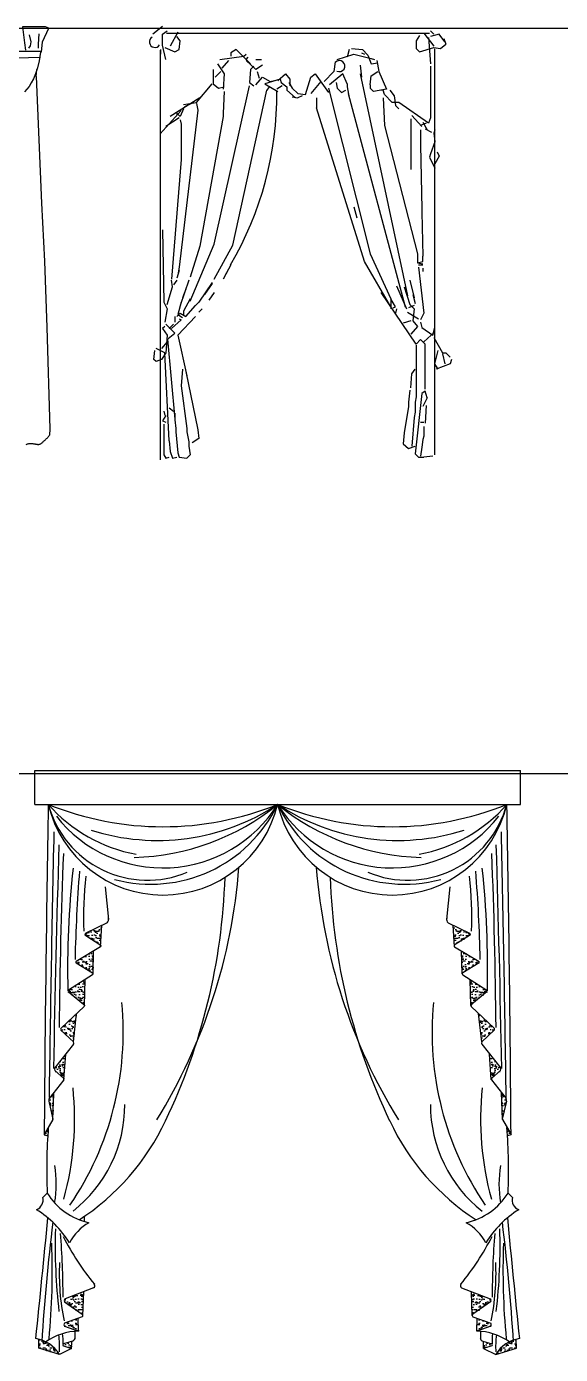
# Model space of a CAD drawing. Header units: inches. Extents: x 8.9 to 51.4, y 16 to 40.8.
# Drawn here: x 35.47 to 38.33, y 21.2 to 28.33 of the extents above; entities that cross this region are included whole.
import ezdxf

# ---------------------------------------------------------------- set-up
doc = ezdxf.new("R2010")
doc.units = ezdxf.units.IN
doc.header["$MEASUREMENT"] = 0
for name, color, linetype in [('02', 2, 'Continuous'), ('1', 1, 'Continuous'), ('4', 4, 'Continuous'), ('8', 8, 'Continuous')]:
    doc.layers.add(name, color=color, linetype=linetype)
pattern_1 = [(142.5, (46.047046, 23.586905), (0.00094471, 0.028896496), [0, -0.02279538, 0, -0.02549483, 0, -0.02437006]), (172.5, (46.047046, 23.586905), (-0.02654127, 0.0423236), [0, -0.012297506, 0, -0.020545833, 0, -0.007873403]), (212.5, (46.065493, 23.586905), (-0.04670268, 8.4856e-05), [0, -0.00749848, 0, -0.026994525, 0, -0.03524285]), (222.5, (46.065493, 23.586905), (-0.04508277, 0.01316245), [0, -0.00374924, 0, -0.01769641, 0, -0.020245894])]
pattern_2 = [(37.5, (27.581917, 23.586905), (-0.00094471, 0.028896496), [0, -0.02279538, 0, -0.02549483, 0, -0.02437006]), (7.5, (27.581917, 23.586905), (0.02654127, 0.0423236), [0, -0.012297506, 0, -0.020545833, 0, -0.007873403]), (327.5, (27.56347, 23.586905), (0.04670268, 8.4856e-05), [0, -0.00749848, 0, -0.026994525, 0, -0.03524285]), (317.5, (27.56347, 23.586905), (0.04508277, 0.01316245), [0, -0.00374924, 0, -0.01769641, 0, -0.020245894])]

msp = doc.modelspace()

# ---------------------------------------------------------------- hatches: boundary and pattern name
at = {"layer": '8'}
h = msp.add_hatch(dxfattribs=at)
h.set_pattern_fill('AR-SAND', color=256, scale=0.000590431, style=0)
h.set_pattern_definition(pattern_2)
h.paths.add_polyline_path([(35.5833, 22.4178), (35.5608, 22.3785), (35.5803, 22.3735, -0.003692)])
h.paths.add_polyline_path([(35.6129, 22.6052), (35.5882, 22.5738, 0.165481), (35.5856, 22.5579), (35.6078, 22.4642)])
h.paths.add_polyline_path([(35.6766, 22.8115), (35.6161, 22.736, 0.166954), (35.6177, 22.7236), (35.6675, 22.679)])
h.paths.add_polyline_path([(35.7352, 23.0294), (35.6517, 22.9512, 0.361718), (35.6511, 22.9406), (35.7179, 22.8776)])
h.paths.add_polyline_path([(35.7803, 23.2112), (35.691, 23.1544, 0.160326), (35.6911, 23.1448), (35.7725, 23.08), (35.7772, 23.0728)])
h.paths.add_polyline_path([(35.8267, 23.3644), (35.7333, 23.3083, 0.371413), (35.7327, 23.3009), (35.82, 23.2484, -0.25682), (35.8234, 23.2427)])
h.paths.add_polyline_path([(35.8715, 23.5026), (35.7842, 23.4603, 0.232385), (35.7796, 23.4508), (35.8649, 23.396)])
h = msp.add_hatch(dxfattribs=at)
h.set_pattern_fill('AR-SAND', color=256, scale=0.000590431, style=0)
h.set_pattern_definition(pattern_1)
h.paths.add_polyline_path([(38.0456, 22.4178), (38.0682, 22.3785), (38.0487, 22.3735, 0.003692)])
h.paths.add_polyline_path([(38.016, 22.6052), (38.0407, 22.5738, -0.165481), (38.0433, 22.5579), (38.0212, 22.4642)])
h.paths.add_polyline_path([(37.9524, 22.8115), (38.0128, 22.736, -0.166954), (38.0112, 22.7236), (37.9615, 22.679)])
h.paths.add_polyline_path([(37.8937, 23.0294), (37.9773, 22.9512, -0.361718), (37.9779, 22.9406), (37.911, 22.8776)])
h.paths.add_polyline_path([(37.8487, 23.2112), (37.9379, 23.1544, -0.160326), (37.9379, 23.1448), (37.8565, 23.08), (37.8518, 23.0728)])
h.paths.add_polyline_path([(37.8023, 23.3644), (37.8957, 23.3083, -0.371413), (37.8963, 23.3009), (37.8089, 23.2484, 0.25682), (37.8055, 23.2427)])
h.paths.add_polyline_path([(37.7574, 23.5026), (37.8447, 23.4603, -0.232385), (37.8494, 23.4508), (37.7641, 23.396)])
h = msp.add_hatch(dxfattribs=at)
h.set_pattern_fill('AR-SAND', color=256, scale=0.000590431, style=0)
h.set_pattern_definition(pattern_2)
h.paths.add_polyline_path([(35.7739, 21.5361), (35.6741, 21.4974, 0.533182), (35.6711, 21.4811), (35.7647, 21.4171, -0.262066), (35.7692, 21.4093)])
h.paths.add_polyline_path([(35.7435, 21.3938), (35.6706, 21.3667, 0.397288), (35.67, 21.351), (35.7457, 21.3237)])
h.paths.add_polyline_path([(35.709, 21.269), (35.6648, 21.2559, 0.706038), (35.6649, 21.2457), (35.7082, 21.2308)])
h.paths.add_polyline_path([(35.5329, 21.2808), (35.5321, 21.2335), (35.6433, 21.1995, 0.194105)])
h = msp.add_hatch(dxfattribs=at)
h.set_pattern_fill('AR-SAND', color=256, scale=0.000590431, style=0)
h.set_pattern_definition(pattern_1)
h.paths.add_polyline_path([(37.8551, 21.5361), (37.9548, 21.4974, -0.533182), (37.9578, 21.4811), (37.8642, 21.4171, 0.262066), (37.8598, 21.4093)])
h.paths.add_polyline_path([(37.8855, 21.3938), (37.9584, 21.3667, -0.397288), (37.959, 21.351), (37.8833, 21.3237)])
h.paths.add_polyline_path([(37.9199, 21.269), (37.9642, 21.2559, -0.706038), (37.9641, 21.2457), (37.9207, 21.2308)])
h.paths.add_polyline_path([(38.0961, 21.2808), (38.0968, 21.2335), (37.9857, 21.1995, -0.194105)])

# ---------------------------------------------------------------- linework, layer by layer
at = {"layer": '02'}
for p, q in [((36.1971, 28.2845), (36.2207, 28.3022)), ((36.2796, 28.2963), (36.2383, 28.2197)), ((36.1971, 28.2255), (36.1971, 28.2845)), ((36.2148, 28.1489), (36.1971, 28.2255)), ((36.2914, 28.2491), (36.2737, 28.2727)), ((36.2855, 28.202), (36.2914, 28.2491)), ((37.5765, 28.2786), (37.5588, 28.2491)), ((37.5588, 28.2491), (37.5588, 28.2079)), ((37.6001, 28.2904), (37.6532, 28.2197)), ((37.6237, 28.2668), (37.6355, 28.1253)), ((36.1853, 28.202), (36.1853, 28.1784)), ((36.2089, 28.2138), (36.2619, 28.1902)), ((36.2619, 28.1902), (36.2855, 28.202)), ((36.5036, 28.1489), (36.6333, 28.1666)), ((36.592, 28.202), (36.5626, 28.1843)), ((36.5626, 28.1843), (36.5626, 28.1666)), ((36.6687, 28.1253), (36.592, 28.202)), ((36.6333, 28.1666), (36.6451, 28.1784)), ((36.6333, 28.1607), (36.6451, 28.1489)), ((36.6451, 28.1489), (36.6569, 28.1607)), ((36.6982, 28.1489), (36.7276, 28.1489)), ((37.1344, 28.1489), (37.2228, 28.1784)), ((37.1992, 28.202), (37.1874, 28.1607)), ((37.211, 28.2079), (37.27, 28.202)), ((37.2228, 28.1784), (37.3171, 28.1548)), ((37.2641, 28.1843), (37.2818, 28.1784)), ((37.27, 28.202), (37.2995, 28.1725)), ((37.2818, 28.1784), (37.2818, 28.1784)), ((37.2995, 28.1725), (37.3171, 28.1253)), ((37.3171, 28.1548), (37.3348, 28.1489)), ((37.5588, 28.2079), (37.5765, 28.1902)), ((37.5765, 28.1902), (37.6532, 28.2138)), ((36.4683, 28.0959), (36.4683, 28.0192)), ((36.5095, 28.0841), (36.48, 28.0546)), ((36.4918, 28.1253), (36.5272, 28.0723)), ((36.5508, 28.143), (36.5154, 28.1017)), ((36.6982, 28.0959), (36.6451, 28.143)), ((36.6687, 28.0959), (36.6628, 28.0251)), ((36.6864, 28.1135), (36.6687, 28.0959)), ((36.7335, 28.1194), (36.6982, 28.0959)), ((36.7041, 28.0841), (36.7158, 28.0487)), ((37.1167, 28.0841), (37.0637, 28.031)), ((37.1226, 28.1371), (37.1167, 28.0841)), ((37.2582, 28.1194), (37.2641, 28.0546)), ((37.3171, 28.1253), (37.3525, 28.1312)), ((37.3171, 28.0605), (37.3525, 28.0841)), ((37.3466, 28.143), (37.3584, 28.0841)), ((37.3584, 28.0841), (37.3997, 27.9897)), ((37.6355, 28.1135), (37.6355, 27.8365)), ((36.3798, 27.919), (36.4624, 28.0192)), ((36.4683, 28.0192), (36.4977, 27.9956)), ((36.4741, 27.1585), (36.6628, 28.0074)), ((36.5272, 28.0723), (36.5213, 27.9897)), ((36.6628, 28.0251), (36.6864, 28.0074)), ((36.6982, 28.0133), (36.7335, 28.0546)), ((36.7335, 28.0546), (36.7748, 28.031)), ((36.8279, 28.0428), (36.7453, 28.0192)), ((36.7453, 28.0192), (36.8161, 27.978)), ((36.7748, 28.031), (36.8279, 28.0428)), ((36.8396, 28.0074), (36.8102, 27.9897)), ((36.8161, 28.0369), (36.8573, 28.0723)), ((36.8279, 28.0428), (36.8337, 28.0251)), ((36.8337, 28.0251), (36.8632, 28.0015)), ((36.8573, 28.0723), (36.8809, 28.0428)), ((36.875, 28.0251), (36.8927, 27.9956)), ((36.8809, 28.0428), (36.8809, 28.0074)), ((36.9634, 27.9603), (36.9929, 28.0546)), ((36.9929, 28.0546), (37.0165, 28.0723)), ((37.046, 28.031), (36.9929, 27.9662)), ((37.0165, 28.0723), (37.0872, 27.9721)), ((37.1639, 28.0723), (37.0931, 28.0133)), ((37.1285, 28.0251), (37.1344, 27.9956)), ((37.1874, 28.0192), (37.1639, 28.0723)), ((37.1874, 28.0192), (37.1874, 28.0015)), ((37.2582, 28.0723), (37.5117, 26.8815)), ((37.3112, 28.0133), (37.3171, 28.0605)), ((37.3112, 28.0133), (37.3112, 27.9956)), ((36.3975, 27.9426), (36.2383, 27.8424)), ((36.4977, 27.9956), (36.5272, 28.0015)), ((36.5272, 27.978), (36.5213, 27.8601)), ((36.5744, 27.1526), (36.7571, 27.9838)), ((36.7689, 28.0015), (36.7571, 27.9838)), ((36.8632, 28.0015), (36.8632, 27.9838)), ((36.8632, 27.9838), (36.9104, 27.9426)), ((36.8927, 27.9956), (36.9222, 27.9662)), ((36.8927, 27.9485), (36.9222, 27.9426)), ((36.9222, 27.9662), (36.9634, 27.9603)), ((36.9458, 27.9544), (36.9222, 27.9426)), ((37.0872, 27.9956), (37.3112, 27.1055)), ((37.1344, 27.9956), (37.158, 27.9721)), ((37.158, 27.9721), (37.1816, 27.9838)), ((37.1874, 28.0015), (37.1992, 27.9426)), ((37.1933, 27.9662), (37.4999, 26.8225)), ((37.3289, 27.978), (37.3112, 27.9956)), ((37.3997, 27.9897), (37.3289, 27.978)), ((37.382, 27.9838), (37.3702, 27.9838)), ((37.3879, 27.9603), (37.382, 27.9838)), ((37.382, 27.9426), (37.3879, 27.7952)), ((37.4291, 27.919), (37.3879, 27.9603)), ((37.4174, 27.9838), (37.4409, 27.9544)), ((37.4409, 27.9544), (37.4468, 27.9013)), ((36.296, 27.8749), (36.1842, 27.7499)), ((36.3857, 27.8777), (36.2855, 27.0347)), ((36.3091, 27.8836), (36.2914, 27.8424)), ((36.3091, 27.9072), (36.3798, 27.919)), ((36.3621, 27.919), (36.315, 27.8954)), ((36.3798, 27.9131), (36.3857, 27.8777)), ((37.4645, 27.919), (37.4291, 27.919)), ((37.4468, 27.9013), (37.4645, 27.8836)), ((37.6237, 27.807), (37.4645, 27.919)), ((36.2855, 27.8365), (36.2148, 27.7893)), ((36.2737, 27.8601), (36.2737, 27.8483)), ((36.2855, 27.8483), (36.2737, 27.8601)), ((36.2914, 27.8424), (36.2855, 27.8483)), ((36.2914, 27.8247), (36.2973, 27.8011)), ((36.2973, 27.8011), (36.2973, 27.6125)), ((36.5213, 27.8424), (36.3975, 27.1468)), ((36.5213, 27.8601), (36.5213, 27.8424)), ((37.3879, 27.7952), (37.5647, 27.1055)), ((37.5294, 27.8306), (37.5294, 27.5594)), ((37.5353, 27.8483), (37.5883, 27.7893)), ((37.6119, 27.807), (37.5824, 27.7952)), ((37.5942, 27.8129), (37.6178, 27.7716)), ((37.6355, 27.8365), (37.6237, 27.807)), ((37.5824, 27.7716), (37.5824, 27.6891)), ((37.606, 27.7775), (37.6414, 27.7598)), ((37.659, 27.7716), (37.6532, 27.7539)), ((37.6532, 27.7539), (37.659, 27.7068)), ((37.5824, 27.6891), (37.5883, 27.3472)), ((37.659, 27.7068), (37.6355, 27.6419)), ((37.6708, 27.6537), (37.6826, 27.6301)), ((36.2973, 27.6125), (36.2442, 26.9699)), ((37.6355, 27.6419), (37.6296, 27.6243)), ((37.6296, 27.6243), (37.659, 27.5653)), ((37.6826, 27.6301), (37.659, 27.5889)), ((37.2228, 27.359), (37.2405, 27.3)), ((37.5883, 27.3472), (37.5883, 27.3295)), ((37.5883, 27.3295), (37.5942, 27.0937)), ((36.1971, 27.2352), (36.203, 26.8461)), ((36.3445, 26.852), (36.4741, 27.1585)), ((36.4741, 26.9699), (36.5744, 27.1526)), ((36.3975, 27.1468), (36.3445, 26.9817)), ((37.3112, 27.1055), (37.4232, 26.8638)), ((37.5647, 27.1055), (37.5647, 27.0583)), ((37.5942, 27.0642), (37.5942, 27.0937)), ((36.2855, 27.0171), (36.2737, 26.9758)), ((36.2855, 27.0347), (36.2796, 26.9935)), ((37.5647, 27.0583), (37.5942, 27.0642)), ((37.5647, 27.0583), (37.5942, 27.0524)), ((37.5706, 27.0465), (37.5942, 27.0465)), ((37.5706, 27.0347), (37.6001, 26.7872)), ((37.5942, 27.0289), (37.5942, 27.0112)), ((36.2501, 26.9286), (36.2442, 26.964)), ((36.2737, 26.964), (36.256, 26.9404)), ((36.3386, 26.964), (36.2914, 26.8284)), ((37.5235, 26.964), (37.547, 26.8697)), ((36.2207, 26.8343), (36.2501, 26.9286)), ((36.3209, 26.9168), (36.3032, 26.8697)), ((37.4527, 26.9345), (37.5058, 26.8107)), ((37.494, 26.9286), (37.5235, 26.8343)), ((37.5411, 26.8874), (37.5529, 26.8402)), ((36.203, 26.8461), (36.2207, 26.8107)), ((36.2207, 26.8107), (36.2089, 26.74)), ((36.2973, 26.8461), (36.2796, 26.7813)), ((36.3445, 26.8638), (36.3091, 26.7989)), ((36.3091, 26.7989), (36.3091, 26.7754)), ((36.3209, 26.7695), (36.3739, 26.8284)), ((36.3916, 26.8461), (36.3739, 26.8284)), ((37.4232, 26.8638), (37.4232, 26.8107)), ((37.4468, 26.8225), (37.4232, 26.8638)), ((37.435, 26.8166), (37.4468, 26.8225)), ((37.4527, 26.8107), (37.4468, 26.7872)), ((37.547, 26.8284), (37.5176, 26.8166)), ((37.5235, 26.8343), (37.547, 26.8107)), ((37.547, 26.8107), (37.5411, 26.7459)), ((36.2619, 26.681), (36.2148, 26.7282)), ((36.256, 26.7282), (36.2325, 26.7046)), ((36.2973, 26.7518), (36.2442, 26.7046)), ((36.2619, 26.7695), (36.2619, 26.74)), ((36.2914, 26.7872), (36.2737, 26.7695)), ((36.2796, 26.7813), (36.3032, 26.7636)), ((36.2855, 26.7577), (36.2973, 26.7518)), ((36.2914, 26.7872), (36.3209, 26.7695)), ((37.5294, 26.7459), (37.4881, 26.7341)), ((37.5117, 26.7931), (37.5706, 26.7577)), ((37.5411, 26.7459), (37.5647, 26.7164)), ((37.6001, 26.7872), (37.5824, 26.7518)), ((37.5824, 26.74), (37.5883, 26.7105)), ((36.2089, 26.7164), (36.1971, 26.7046)), ((36.1971, 26.7046), (36.2207, 26.6693)), ((36.2207, 26.6693), (36.2148, 26.5749)), ((36.2266, 26.6516), (36.2619, 26.681)), ((37.5647, 26.7164), (37.5294, 26.6752)), ((37.5883, 26.7105), (37.6473, 26.6693)), ((37.659, 26.6869), (37.6001, 26.6339)), ((37.6473, 26.6693), (37.659, 26.7105)), ((37.6532, 26.6575), (37.7003, 26.5749)), ((36.1499, 26.5396), (36.1558, 26.5867)), ((36.2089, 26.5749), (36.1617, 26.5985)), ((36.2207, 26.6339), (36.1912, 26.5985)), ((36.2236, 26.6476), (36.2629, 26.2181)), ((37.5824, 26.6457), (37.5588, 26.6221)), ((37.5588, 26.6162), (37.5588, 26.3391)), ((37.606, 26.6221), (37.5824, 26.6457)), ((37.606, 26.3804), (37.606, 26.6221)), ((37.659, 26.516), (37.6767, 26.5867)), ((36.1617, 26.5278), (36.1499, 26.5396)), ((36.1912, 26.5396), (36.1617, 26.5278)), ((36.2148, 26.5749), (36.1912, 26.5396)), ((36.2325, 26.1033), (36.2089, 26.5749)), ((37.6767, 26.4865), (37.659, 26.516)), ((37.7416, 26.516), (37.6649, 26.4865)), ((37.7003, 26.5749), (37.718, 26.5749)), ((37.7003, 26.569), (37.7121, 26.516)), ((37.718, 26.5749), (37.7416, 26.5514)), ((37.7475, 26.5396), (37.7416, 26.516)), ((36.3032, 26.4865), (36.2973, 26.3981)), ((36.2973, 26.3981), (36.3268, 26.1682)), ((37.606, 26.3686), (37.5883, 26.3568)), ((37.6178, 26.3332), (37.606, 26.3686)), ((37.5883, 26.3568), (37.5529, 26.0326)), ((37.5588, 26.3391), (37.5529, 26.3097)), ((37.5529, 26.3097), (37.5529, 26.2566)), ((37.6178, 26.3332), (37.5942, 26.2861)), ((36.2148, 26.2389), (36.1971, 26.2094)), ((36.203, 26.2625), (36.2089, 26.2389)), ((36.2325, 26.2802), (36.256, 26.2625)), ((36.2619, 26.2507), (36.2619, 26.2153)), ((37.547, 26.2271), (37.5353, 26.0739)), ((37.5529, 26.2566), (37.547, 26.2271)), ((37.6119, 26.292), (37.606, 26.1977)), ((36.1971, 26.2094), (36.2148, 26.2035)), ((36.2619, 26.2153), (36.2678, 26.1682)), ((37.5824, 26.2035), (37.6001, 26.2035)), ((37.6001, 26.18), (37.6001, 26.1269)), ((37.6001, 26.1269), (37.5942, 26.1092)), ((35.511, 24.1517), (35.511, 24.3337)), ((35.511, 24.3337), (38.1179, 24.3337)), ((38.1179, 24.1517), (38.1179, 24.3337)), ((35.511, 24.1517), (38.1179, 24.1517)), ((35.8892, 23.7082), (35.9071, 23.533)), ((37.7398, 23.7082), (37.7219, 23.533)), ((35.7796, 23.4508), (35.8658, 23.3953)), ((35.8997, 23.5163), (35.7842, 23.4603)), ((35.8643, 23.387), (35.8715, 23.5026)), ((37.7293, 23.5163), (37.8447, 23.4603)), ((37.7646, 23.387), (37.7574, 23.5026)), ((37.8494, 23.4508), (37.7631, 23.3953)), ((35.8643, 23.387), (35.7333, 23.3083)), ((37.7646, 23.387), (37.8957, 23.3083)), ((35.8234, 23.2427), (35.8267, 23.3644)), ((37.8055, 23.2427), (37.8023, 23.3644)), ((35.8204, 23.2367), (35.691, 23.1544)), ((35.7327, 23.3009), (35.8201, 23.2483)), ((37.8086, 23.2367), (37.9379, 23.1544)), ((37.8963, 23.3009), (37.8088, 23.2483)), ((35.7772, 23.0728), (35.7803, 23.2112)), ((37.8518, 23.0728), (37.8487, 23.2112)), ((35.6911, 23.1448), (35.7725, 23.08)), ((37.9379, 23.1448), (37.8565, 23.08)), ((35.7751, 23.0668), (35.6517, 22.9512)), ((35.7179, 22.8776), (35.7352, 23.0294)), ((37.8538, 23.0668), (37.9773, 22.9512)), ((37.911, 22.8776), (37.8937, 23.0294)), ((35.6511, 22.9406), (35.7179, 22.8776)), ((37.9779, 22.9406), (37.911, 22.8776)), ((35.7186, 22.864), (35.6161, 22.736)), ((35.6672, 22.6752), (35.6766, 22.8115)), ((37.9103, 22.864), (38.0128, 22.736)), ((37.9618, 22.6752), (37.9524, 22.8115)), ((35.6665, 22.6732), (35.5882, 22.5738)), ((35.6177, 22.7236), (35.6666, 22.6797)), ((38.0112, 22.7236), (37.9624, 22.6797)), ((37.9625, 22.6732), (38.0407, 22.5738)), ((35.6076, 22.4599), (35.6129, 22.6052)), ((38.0214, 22.4599), (38.016, 22.6052)), ((35.5856, 22.5579), (35.6082, 22.4626)), ((38.0433, 22.5579), (38.0208, 22.4626)), ((35.6076, 22.4599), (35.5613, 22.3795)), ((38.0214, 22.4599), (38.0677, 22.3795)), ((35.5622, 22.3782), (35.5803, 22.3735)), ((38.0668, 22.3782), (38.0487, 22.3735)), ((35.5772, 22.0657), (35.5532, 22.0423)), ((38.0518, 22.0657), (38.0758, 22.0423)), ((35.8265, 21.5566), (35.6741, 21.4974)), ((35.7692, 21.4093), (35.7739, 21.5361)), ((37.8024, 21.5566), (37.9548, 21.4974)), ((37.8598, 21.4093), (37.8551, 21.5361)), ((35.6711, 21.4811), (35.7656, 21.4165)), ((37.9578, 21.4811), (37.8634, 21.4165)), ((35.7657, 21.402), (35.6706, 21.3667)), ((35.7457, 21.3237), (35.7435, 21.3938)), ((37.8633, 21.402), (37.9584, 21.3667)), ((37.8833, 21.3237), (37.8855, 21.3938)), ((35.67, 21.351), (35.7457, 21.3237)), ((35.725, 21.3232), (35.7255, 21.2824)), ((37.959, 21.351), (37.8833, 21.3237)), ((37.9039, 21.3232), (37.9034, 21.2824)), ((35.5321, 21.2335), (35.5329, 21.2808)), ((35.7125, 21.27), (35.6648, 21.2559)), ((35.6649, 21.2457), (35.7082, 21.2308)), ((35.7082, 21.2308), (35.709, 21.269)), ((37.9164, 21.27), (37.9642, 21.2559)), ((37.9207, 21.2308), (37.9199, 21.269)), ((37.9641, 21.2457), (37.9207, 21.2308)), ((38.0968, 21.2335), (38.0961, 21.2808)), ((35.6433, 21.1995), (35.5321, 21.2335)), ((35.7082, 21.2308), (35.6433, 21.1995)), ((37.9207, 21.2308), (37.9857, 21.1995)), ((37.9857, 21.1995), (38.0968, 21.2335))]:
    msp.add_line(p, q, dxfattribs=at)
for points in [[(35.4813, 28.2821), (35.4898, 28.2438), (35.4856, 28.2226), (35.477, 28.2098)], [(35.5324, 28.2864), (35.5281, 28.2311), (35.5281, 28.2098)], [(35.5181, 28.0576), (35.5214, 28.0946)], [(35.7772, 21.9129), (35.7772, 21.9409)]]:
    msp.add_lwpolyline(points, dxfattribs=at)
for points in [[(35.7725, 23.08, 0), (35.7772, 23.0728, 0), (35.7751, 23.0668, 0)], [(37.8565, 23.08, 0), (37.8518, 23.0728, 0), (37.8538, 23.0668, 0)]]:
    msp.add_polyline3d(points, dxfattribs=at)
for centre, radius, start, end in [((37.1462, 28.1135), 0.0295, 243.43495, 135), ((192.3225, 21.3155), 156.7648, 178.963355, 179.611136), ((36.2038, 24.6945), 0.8244, 221.18255, 259.62153), ((36.1989, 25.6682), 1.6367, 247.90722, 292.09278), ((36.1989, 24.2976), 0.6326, 193.33782, 346.66218), ((36.1155, 24.2957), 0.5513, 195.14273, 292.84021), ((36.1979, 24.538), 0.7276, 218.25406, 327.92801), ((36.1696, 25.1281), 1.1701, 252.25132, 303.44582), ((36.1344, 24.4771), 0.7539, 254.96866, 334.42778), ((36.0119, 25.1393), 1.2727, 271.4667, 309.09902), ((37.4594, 25.1281), 1.1701, 236.55418, 287.74868), ((37.431, 24.538), 0.7276, 212.07199, 321.74594), ((37.43, 25.6682), 1.6367, 247.90722, 292.09278), ((37.43, 24.2976), 0.6326, 193.33782, 346.66218), ((37.6171, 25.1393), 1.2727, 230.90098, 268.5333), ((37.4946, 24.4771), 0.7539, 205.57222, 285.03134), ((37.5134, 24.2957), 0.5513, 247.15979, 344.85727), ((37.4252, 24.6945), 0.8244, 280.37847, 318.81745), ((-118.6936, 21.3155), 156.7648, 0.388864, 1.036645), ((226.1874, 19.8469), 190.6197, 178.750511, 179.178717), ((-152.5584, 19.8469), 190.6197, 0.821283, 1.249489), ((142.0022, 20.7301), 106.4101, 178.274559, 178.920667), ((65.5481, 22.699), 29.9073, 177.72318, 179.51071), ((8.0808, 22.699), 29.9073, 0.48929, 2.27682), ((-68.3733, 20.7301), 106.4101, 1.079333, 1.725441), ((40.7424, 23.2675), 5.0555, 173.84486, 181.33078), ((33.5948, 24.0448), 3.0209, 328.31817, 355.6203), ((40.0341, 24.0448), 3.0209, 184.3797, 211.68183), ((32.8866, 23.2675), 5.0555, 358.66922, 6.15514), ((43.7933, 23.1534), 8.0681, 175.44659, 178.81794), ((37.8562, 23.5379), 2.0841, 173.6988, 181.85644), ((33.2541, 23.8685), 3.2798, 334.43853, 358.10252), ((40.3748, 23.8685), 3.2798, 181.89748, 205.56147), ((35.7728, 23.5379), 2.0841, 358.14356, 6.3012), ((29.8357, 23.1534), 8.0681, 1.18206, 4.55341), ((35.8814, 23.5344), 0.0257, 315.23296, 14.84466), ((37.7475, 23.5344), 0.0257, 165.15534, 224.76704), ((35.7916, 23.4508), 0.012, 127.73846, 180.06832), ((37.8374, 23.4508), 0.012, 359.93168, 52.26154), ((35.8594, 23.3922), 0.0072, 313.43521, 25.7475), ((37.7696, 23.3922), 0.0072, 154.2525, 226.56479), ((35.7373, 23.3043), 0.00567, 107.35714, 216.10284), ((37.8917, 23.3043), 0.00567, 323.89716, 72.64286), ((35.8165, 23.2424), 0.00692, 304.27417, 59.5015), ((37.8125, 23.2424), 0.00692, 120.4985, 235.72583), ((35.7056, 23.1497), 0.0154, 162.13003, 198.56393), ((37.9233, 23.1497), 0.0154, 341.43607, 17.86997), ((34.3373, 22.929), 1.6483, 325.73443, 5.55584), ((39.2917, 22.929), 1.6483, 174.44416, 214.26557), ((35.6577, 22.9456), 0.0083, 137.14749, 236.66347), ((37.9712, 22.9456), 0.0083, 303.33653, 42.85251), ((35.7005, 22.8699), 0.0191, 342.06005, 23.80185), ((37.9285, 22.8699), 0.0191, 156.19815, 197.93995), ((35.6351, 22.7321), 0.0194, 168.35452, 206.26793), ((37.9939, 22.7321), 0.0194, 333.73207, 11.64548), ((35.6602, 22.6766), 0.00709, 311.79014, 26.55568), ((37.9687, 22.6766), 0.00709, 153.44432, 228.20986), ((34.1012, 22.463), 1.6234, 344.6653, 5.92717), ((39.5278, 22.463), 1.6234, 174.07283, 195.3347), ((35.6103, 22.562), 0.025, 151.93531, 189.5202), ((35.2662, 22.5409), 0.7281, 308.14906, 359.98899), ((38.3628, 22.5409), 0.7281, 180.01101, 231.85094), ((38.0187, 22.562), 0.025, 350.4798, 28.06469), ((35.5952, 22.4638), 0.013, 342.39981, 354.46993), ((35.0528, 22.9984), 1.2818, 302.85131, 334.83551), ((38.5762, 22.9984), 1.2818, 205.16449, 237.14869), ((38.0338, 22.4638), 0.013, 185.53007, 197.60019), ((35.5626, 22.3794), 0.0013, 176.84632, 251.98201), ((38.5777, 22.1895), 3.0031, 175.63997, 182.36166), ((35.0513, 22.1895), 3.0031, 357.63834, 4.36003), ((38.0664, 22.3794), 0.0013, 288.01799, 3.15368), ((35.0327, 22.1149), 0.5933, 350.13581, 9.55907), ((38.5963, 22.1149), 0.5933, 170.44093, 189.86419), ((35.5001, 22.0277), 0.055, 290.96311, 15.34819), ((35.8805, 22.2554), 0.3577, 212.01564, 257.27693), ((37.7484, 22.2554), 0.3577, 282.72307, 327.98436), ((38.1288, 22.0277), 0.055, 164.65181, 249.03689), ((35.2327, 21.5149), 0.5435, 31.47561, 58.11124), ((38.3962, 21.5149), 0.5435, 121.88876, 148.52439), ((-106.7327, 35.8098), 142.9889, 354.169548, 354.430392), ((46.3215, 20.5933), 10.7945, 173.00136, 176.42281), ((35.9335, 21.6718), 0.2691, 119.32484, 151.87214), ((37.6954, 21.6718), 0.2691, 28.12786, 60.67516), ((27.3074, 20.5933), 10.7945, 3.57719, 6.99864), ((180.3617, 35.8098), 142.9889, 185.569608, 185.830452), ((38.6988, 21.7854), 3.0789, 178.36019, 186.62432), ((31.4606, 21.5065), 4.202, 0.01012, 4.68154), ((36.9797, 22.5106), 1.4809, 207.27173, 219.107), ((36.6493, 22.5106), 1.4809, 320.893, 332.72827), ((42.1684, 21.5065), 4.202, 175.31846, 179.98988), ((34.9301, 21.7854), 3.0789, 353.37568, 1.63981), ((31.7711, 21.6499), 3.8336, 354.52016, 2.20313), ((41.8579, 21.6499), 3.8336, 177.79687, 185.47984), ((36.8824, 21.6316), 1.2404, 177.20206, 191.74192), ((36.7466, 21.6316), 1.2404, 348.25808, 2.79794), ((35.82, 21.5683), 0.0134, 298.97179, 40.05374), ((37.8089, 21.5683), 0.0134, 139.94626, 241.02821), ((35.6781, 21.4883), 0.00996, 109.05906, 245.60943), ((37.9509, 21.4883), 0.00996, 294.39057, 70.94094), ((35.76, 21.4093), 0.00917, 308.17343, 52.28859), ((37.869, 21.4093), 0.00917, 127.71141, 231.82657), ((35.7457, 21.0244), 0.2993, 90.00612, 125.91184), ((35.3357, 21.2705), 0.3271, 357.58811, 7.15561), ((35.6786, 21.3585), 0.0115, 134.44259, 221.1119), ((37.8832, 21.0244), 0.2993, 54.08816, 89.99388), ((37.9504, 21.3585), 0.0115, 318.8881, 45.55741), ((38.2932, 21.2705), 0.3271, 172.84439, 182.41189), ((35.4873, 21.1033), 0.1833, 31.6629, 80.83526), ((35.1235, 21.2402), 0.5205, 356.96806, 7.08417), ((35.6666, 21.2508), 0.00544, 102.89654, 251.15777), ((35.7029, 21.2932), 0.0251, 292.65547, 339.46901), ((37.9261, 21.2932), 0.0251, 200.53099, 247.34453), ((37.9623, 21.2508), 0.00544, 288.84223, 77.10346), ((38.5055, 21.2402), 0.5205, 172.91583, 183.03194), ((38.1417, 21.1033), 0.1833, 99.16474, 148.3371)]:
    msp.add_arc(centre, radius, start, end, dxfattribs=at)
at = {"layer": '1'}
for p, q in [((36.1971, 28.3258), (36.144, 28.2845)), ((36.2039, 28.3179), (37.6366, 28.3179)), ((36.2173, 28.2911), (37.6303, 28.2911)), ((37.6355, 28.3022), (37.6532, 28.2845)), ((37.6826, 28.2845), (37.6355, 28.2727)), ((37.7121, 28.2432), (37.6826, 28.2845)), ((37.6885, 28.2079), (37.718, 28.2314)), ((37.7062, 28.2609), (37.718, 28.2314)), ((36.1842, 28.1991), (36.1842, 26.0001)), ((37.6532, 28.2138), (37.6885, 28.2079)), ((37.657, 28.2054), (37.657, 26.0269)), ((37.0224, 27.9426), (37.0224, 27.8895)), ((37.2818, 27.0642), (37.0224, 27.8895)), ((36.5508, 27.023), (36.5213, 26.9699)), ((36.5626, 27.0465), (36.5272, 26.9817)), ((37.4232, 26.8225), (37.2818, 27.0642)), ((36.4624, 26.9522), (36.3916, 26.8461)), ((36.4624, 26.9463), (36.4211, 26.8874)), ((36.4741, 26.8992), (36.4447, 26.8579)), ((37.5588, 26.6221), (37.3702, 26.8992)), ((36.4093, 26.8107), (36.3916, 26.7931)), ((36.3739, 26.7695), (36.2796, 26.6693)), ((36.2796, 26.6693), (36.3268, 26.4511)), ((36.3209, 26.4747), (36.3857, 26.1623)), ((37.5294, 26.3863), (37.5353, 26.4629)), ((37.5353, 26.4629), (37.5529, 26.4865)), ((37.5235, 26.3745), (37.5176, 26.3097)), ((37.5176, 26.3097), (37.5176, 26.2861)), ((37.5176, 26.2861), (37.494, 26.1446)), ((36.203, 26.1918), (36.203, 26.0267)), ((36.2678, 26.1682), (36.2678, 26.1505)), ((36.3268, 26.1682), (36.3268, 26.1505)), ((36.3857, 26.1623), (36.3916, 26.1151)), ((36.2325, 26.1033), (36.2383, 26.0444)), ((36.2678, 26.1505), (36.2796, 26.0385)), ((36.3268, 26.1505), (36.3386, 26.0974)), ((36.3386, 26.0974), (36.3386, 26.0739)), ((36.3916, 26.1151), (36.3562, 26.0915)), ((37.494, 26.1446), (37.4881, 26.0856)), ((37.4881, 26.0856), (37.5176, 26.0621)), ((37.5942, 26.1092), (37.5883, 26.068)), ((36.203, 26.0267), (36.2148, 26.009)), ((36.2148, 26.009), (36.2325, 26.0149)), ((36.2383, 26.0444), (36.2501, 26.009)), ((36.2501, 26.009), (36.2737, 26.0149)), ((36.2796, 26.0385), (36.2855, 26.0149)), ((36.2855, 26.0149), (36.3268, 26.009)), ((36.3268, 26.009), (36.3445, 26.0267)), ((36.3386, 26.0739), (36.3445, 26.0267)), ((37.5176, 26.0621), (37.5529, 26.0739)), ((37.5529, 26.0326), (37.5706, 26.0149)), ((37.5706, 26.0149), (37.6001, 26.0149)), ((37.5883, 26.068), (37.5824, 26.0208)), ((37.6473, 26.0208), (37.6001, 26.0149))]:
    msp.add_line(p, q, dxfattribs=at)
for points in [[(35.5464, 28.1877), (35.5521, 28.2443), (35.586, 28.3179), (35.5691, 28.3235), (35.4445, 28.3235), (35.4558, 28.2387), (35.4615, 28.1991)], [(35.5408, 28.1595), (34.3123, 28.1255), (33.6273, 28.1198), (33.2028, 28.1198)], [(33.2084, 28.1651), (33.4745, 28.1651), (34.4369, 28.1877), (35.337, 28.1934), (35.5408, 28.1934)], [(35.5408, 28.1877), (35.5335, 28.1427), (35.5247, 28.1045), (35.5147, 28.0724), (35.5037, 28.0456), (35.492, 28.0234), (35.4801, 28.0049), (35.468, 27.9894), (35.4563, 27.976)], [(35.5181, 28.0576), (35.5464, 27.3786), (35.5634, 27.0674), (35.5747, 26.711), (35.5917, 26.1678), (35.589, 26.1327)], [(35.464, 26.0832), (35.468, 26.0846), (35.4719, 26.0858), (35.4757, 26.0867), (35.4795, 26.0874), (35.4832, 26.0878), (35.4867, 26.0881), (35.4902, 26.0882), (35.4936, 26.0881), (35.497, 26.088), (35.5002, 26.0876), (35.5033, 26.0873), (35.5064, 26.0868), (35.5093, 26.0863), (35.5122, 26.0858), (35.515, 26.0852), (35.5177, 26.0847), (35.5203, 26.0843), (35.5228, 26.0839), (35.5253, 26.0836), (35.5276, 26.0834), (35.53, 26.0834), (35.5323, 26.0835), (35.5346, 26.0839), (35.5369, 26.0845), (35.5393, 26.0855), (35.5417, 26.0867), (35.5442, 26.0883), (35.5468, 26.0902), (35.5495, 26.0923), (35.5523, 26.0947), (35.5552, 26.0973), (35.5582, 26.1), (35.5612, 26.1027), (35.5643, 26.1056), (35.5676, 26.1084), (35.5708, 26.1113), (35.5741, 26.1142), (35.5773, 26.1173), (35.5803, 26.1205), (35.5832, 26.1239), (35.586, 26.1276), (35.5884, 26.1315), (35.589, 26.1327)]]:
    msp.add_lwpolyline(points, dxfattribs=at)
for centre, radius, start, end in [((36.1558, 28.2432), 0.0295, 120.96376, 326.30993), ((35.0122, 27.9603), 1.798, 329.48688, 0.56171)]:
    msp.add_arc(centre, radius, start, end, dxfattribs=at)
at = {"layer": '4'}
for p, q in [((30.6976, 28.3179), (51.0238, 28.3179)), ((30.6976, 24.3179), (51.0238, 24.3179))]:
    msp.add_line(p, q, dxfattribs=at)

doc.saveas('drawing.dxf')
